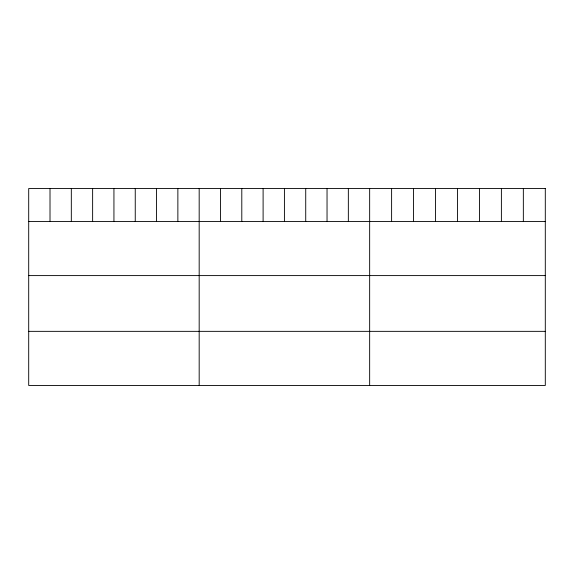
<?xml version="1.0" encoding="UTF-8"?>
<svg xmlns="http://www.w3.org/2000/svg" width="574" height="574" viewBox="0 0 574 574"><rect width="100%" height="100%" fill="white"/><g stroke="black" fill="none" stroke-linecap="round" stroke-linejoin="round"><path stroke-width="0.86" d="M28.7 221.492L545.3 221.492M28.7 275.599L545.3 275.599M28.7 331.349L545.3 331.349M523.345 188.545L523.345 221.492M501.389 188.545L501.389 221.492M479.434 188.545L479.434 221.492M457.478 188.545L457.478 221.492M435.523 188.545L435.523 221.492M413.567 188.545L413.567 221.492M391.611 188.545L391.611 221.492M369.656 188.545L369.656 385.455M348.346 188.545L348.346 221.492M327.037 188.545L327.037 221.492M305.727 188.545L305.727 221.492M284.417 188.545L284.417 221.492M263.107 188.545L263.107 221.492M241.798 188.545L241.798 221.492M220.488 188.545L220.488 221.492M199.178 188.545L199.178 385.455M177.868 188.545L177.868 221.492M156.559 188.545L156.559 221.492M135.249 188.545L135.249 221.492M113.939 188.545L113.939 221.492M92.629 188.545L92.629 221.492M71.32 188.545L71.32 221.492M50.01 188.545L50.01 221.492M545.3 188.545L28.7 188.545L28.7 385.455L545.3 385.455L545.3 188.545"/></g></svg>
